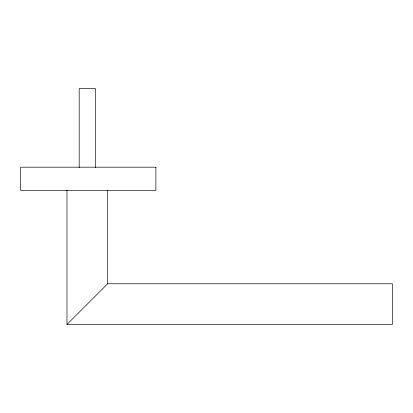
<?xml version="1.0" encoding="UTF-8"?>
<svg xmlns="http://www.w3.org/2000/svg" width="413" height="413" viewBox="0 0 413 413"><rect width="100%" height="100%" fill="white"/><g stroke="black" fill="none" stroke-linecap="round" stroke-linejoin="round"><path stroke-width="0.62" d="M66.978 324.448L107.648 283.777L392.35 283.777L392.35 324.448L66.978 324.448L66.978 190.161M107.648 190.161L107.648 283.777M95.449 167.595L95.449 88.552L79.182 88.552L79.182 167.595M155.902 167.182L20.65 167.182L20.65 190.367L155.902 190.367L155.902 167.182"/></g></svg>
